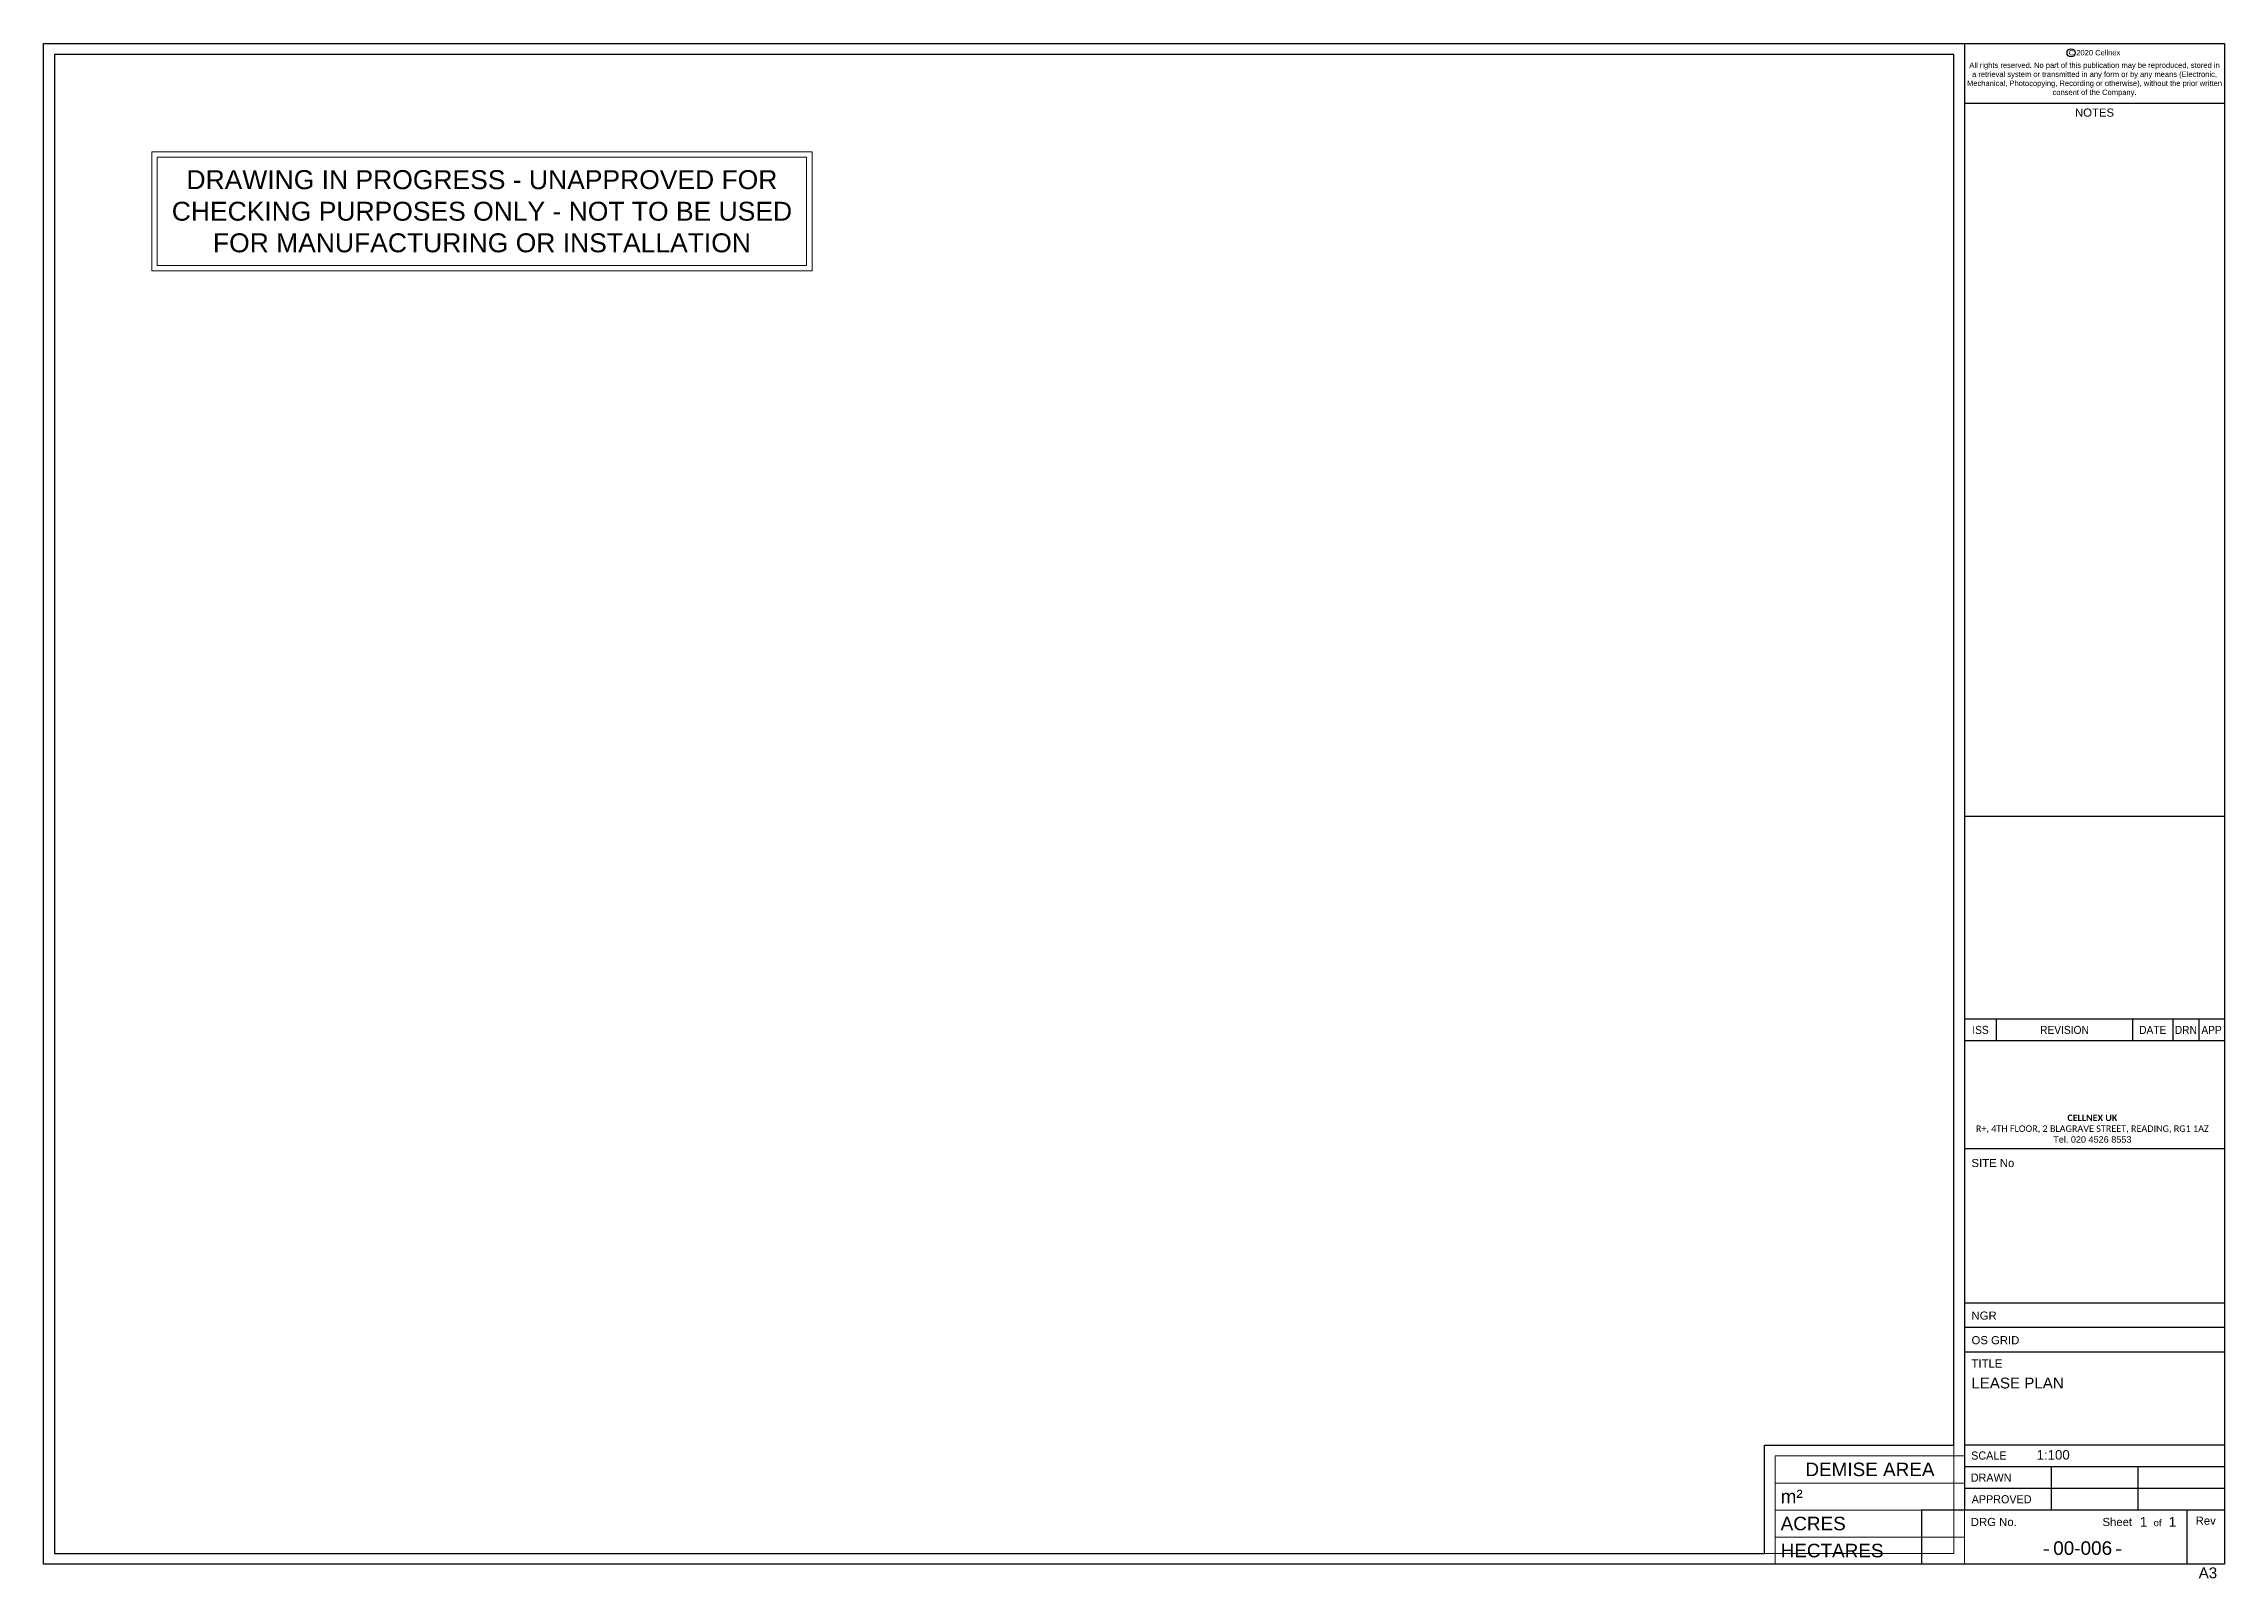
# Paper-space layout '00-006 LEASE PLAN' of a CAD drawing. Header units: millimetres. Extents: x 0 to 403, y -3 to 281.
import ezdxf
from ezdxf.enums import TextEntityAlignment as Align

# ---------------------------------------------------------------- set-up
doc = ezdxf.new("R2010")
doc.units = ezdxf.units.MM
doc.header["$LTSCALE"] = 30
doc.layers.add('BORDER', color=7, linetype='Continuous', lineweight=25)
doc.layers.add('TEXT AND DIMENSIONS', color=7, linetype='Continuous', lineweight=13)
doc.layers.add('VIEWPORTS', color=7, linetype='Continuous', plot=False)
doc.styles.add('textstyle3', font='arial.ttf')
doc.styles.add('textstyle4', font='arial.ttf', dxfattribs={"width": 0.9})
doc.styles.add('textstyle5', font='arial.ttf', dxfattribs={"width": 0.95})

# ---------------------------------------------------------------- blocks, each defined once
blk = doc.blocks.new('DRAWING IN PROGRESS - UNAPPROVED')
at = {"layer": 'TEXT AND DIMENSIONS'}
for points in [[(-61, -11), (61, -11), (61, 11), (-61, 11)], [(-60, -10), (60, -10), (60, 10), (-60, 10)]]:
    blk.add_lwpolyline(points, close=True, dxfattribs=at)
at = {"layer": 'TEXT AND DIMENSIONS', "insert": (0, 0), "char_height": 3.5, "width": 114.6271, "attachment_point": 5, "style": 'textstyle3'}
blk.add_mtext('DRAWING IN PROGRESS - UNAPPROVED FOR CHECKING PURPOSES ONLY - NOT TO BE USED FOR MANUFACTURING OR INSTALLATION', dxfattribs=at)
blk = doc.blocks.new('CELLNEX A3MAS')
at = {"layer": 'BORDER'}
for p, q in [((0, 281), (403, 281)), ((0, 0), (0, 281)), ((355, 281), (355, 10)), ((403, 281), (403, 0)), ((355, 270), (403, 270)), ((355, 138.24), (403, 138.24)), ((403, 100.74), (355, 100.74)), ((403, 96.74), (355, 96.74)), ((360.85, 100.74), (360.85, 96.74)), ((386.04, 100.74), (386.04, 96.74)), ((393.5, 100.74), (393.5, 96.74)), ((398.25, 100.74), (398.25, 96.74)), ((403, 76.74), (355, 76.74)), ((403, 48.21), (355, 48.21)), ((403, 43.71), (355, 43.71)), ((403, 39.21), (355, 39.21)), ((403, 22), (355, 22)), ((403, 18), (355, 18)), ((371, 18), (371, 10)), ((387, 18), (387, 10)), ((403, 14), (355, 14)), ((403, 10), (347, 10)), ((347, 10), (347, 0)), ((396.05, 10), (396.05, 0)), ((403, 0), (0, 0))]:
    blk.add_line(p, q, dxfattribs=at)
at = {"layer": 'BORDER', "const_width": 0.25}
for points in [[(369.61, 2.64), (370.61, 2.64)], [(382.95, 2.64), (383.95, 2.64)]]:
    blk.add_lwpolyline(points, dxfattribs=at)
at = {"layer": 'BORDER'}
blk.add_circle((374.68, 279.3), 0.764, dxfattribs=at)
at = {"layer": 'BORDER', "style": 'textstyle3'}
blk.add_text('NOTES', height=1.5, dxfattribs=at).set_placement((379, 267.5), align=Align.CENTER)
at = {"layer": 'BORDER'}
for s, style, width, p in [('ISS', 'textstyle4', 0.9, (357.93, 98.73)), ('REVISION', 'textstyle4', 0.9, (373.45, 98.73)), ('DATE', 'textstyle4', 0.9, (389.77, 98.73)), ('DRN', 'textstyle4', 0.9, (395.88, 98.73)), ('APP', 'textstyle4', 0.9, (400.63, 98.73)), ('DRAWN', 'textstyle5', 0.95, (359.9, 16)), ('APPROVED', 'textstyle5', 0.95, (361.83, 12))]:
    blk.add_text(s, height=1.5, dxfattribs=dict(at, style=style, width=width)).set_placement(p, align=Align.MIDDLE_CENTER)
at = {"layer": 'BORDER', "style": 'textstyle3'}
for s, p in [('SITE No', (356.27, 73.39)), ('NGR', (356.27, 45.19)), ('OS GRID', (356.27, 40.64)), ('TITLE', (356.27, 36.33)), ('DRG No.', (356.14, 7.05))]:
    blk.add_text(s, height=1.5, dxfattribs=at).set_placement(p)
at = {"layer": 'BORDER', "style": 'textstyle5', "width": 0.95}
blk.add_text('SCALE', height=1.5, dxfattribs=at).set_placement((356.21, 19.33))
at = {"layer": 'BORDER', "style": 'textstyle3'}
for s, height, p in [('Sheet', 1.5, (383.21, 7.83)), ('of', 1.25, (390.65, 7.67)), ('Rev', 1.5, (399.55, 8.03))]:
    blk.add_text(s, height=height, dxfattribs=at).set_placement(p, align=Align.MIDDLE)
for s, insert, char_height, attachment_point in [('C 2020 Cellnex', (379, 279.82), 1, 2), ('A3', (399.96, -1.61), 2, 5)]:
    blk.add_mtext(s, dxfattribs=dict(at, insert=insert, char_height=char_height, attachment_point=attachment_point))
at = {"layer": 'BORDER', "attachment_point": 1, "style": 'textstyle3'}
for s, insert, char_height, width in [('\\pxqc;All rights reserved. No part of this publication may be reproduced, stored in a retrieval system or transmitted in any form or by any means (Electronic, Mechanical, Photocopying, Recording or otherwise), without the prior written consent of the Company.', (355.5, 277.51), 1, 47), ('\\pxsm1,qc;{\\fCalibri|b1|i0|c0|p34;CELLNEX UK\\P\\fCalibri|b0|i0|c0|p34;R+, 4TH FLOOR, 2 BLAGRAVE STREET, READING, RG1 1AZ \\P}Tel. 020 4526 8553', (356.94, 83.09), 1.2, 43.3154)]:
    blk.add_mtext(s, dxfattribs=dict(at, insert=insert, char_height=char_height, width=width))
at = {"layer": 'BORDER', "style": 'textstyle3'}
for tag, p, height in [('TITLE1', (356.24, 32.48), 2), ('TITLE2', (356.24, 28.48), 2), ('TITLE3', (356.24, 24.48), 2), ('SCALE', (368.3, 19.33), 1.75)]:
    blk.add_attdef(tag, p, '', height=height, dxfattribs=at)
for tag, height, p in [('SHTNO', 1.8, (388.07, 7.83)), ('SHTOF', 1.8, (393.4, 7.83)), ('USERIDCATEGORY', 2.5, (376.81, 2.98))]:
    blk.add_attdef(tag, text='', height=height, dxfattribs=at).set_placement(p, align=Align.MIDDLE)

psp = doc.layouts.new('00-006 LEASE PLAN')

# ---------------------------------------------------------------- linework, layer by layer
at = {"layer": 'TEXT AND DIMENSIONS'}
for p, q in [((320, 20), (320, 0)), ((320, 20), (355, 20)), ((320, 15), (355, 15)), ((320, 10), (355, 10)), ((320, 5), (355, 5))]:
    psp.add_line(p, q, dxfattribs=at)
at = {"layer": 'VIEWPORTS'}
psp.add_lwpolyline([(2, 279), (2, 2), (318, 2), (318, 22), (353, 22), (353, 279)], close=True, dxfattribs=at)

# ---------------------------------------------------------------- block references
at = {"layer": 'BORDER'}
psp.add_blockref('CELLNEX A3MAS', (0, 0), dxfattribs=at).add_auto_attribs({'USERIDCATEGORY': '00-006', 'SCALE': '1:100', 'SHTNO': '1', 'SHTOF': '1', 'TITLE1': 'LEASE PLAN'})
at = {"layer": 'TEXT AND DIMENSIONS'}
psp.add_blockref('DRAWING IN PROGRESS - UNAPPROVED', (81, 250), dxfattribs=at)

# ---------------------------------------------------------------- texts
at = {"layer": 'TEXT AND DIMENSIONS', "char_height": 2.5, "style": 'textstyle3'}
for s, insert, attachment_point in [('DEMISE AREA', (337.5, 17.5), 5), ('m²', (321, 12.5), 4), ('ACRES', (321, 7.5), 4), ('HECTARES', (321, 2.5), 4)]:
    psp.add_mtext(s, dxfattribs=dict(at, insert=insert, attachment_point=attachment_point))

# ---------------------------------------------------------------- viewports
at = {"layer": 'VIEWPORTS'}
for center, size, view_center_point, view_height, status in [((177.5, 140.5), (351, 277), (184891.7, -108644.2), 27700, 4), ((379, 38.37), (48, 76.739), (24, -50.12), 76.739, 3)]:
    psp.add_viewport(center=center, size=size, view_center_point=view_center_point, view_height=view_height, status=status, dxfattribs=at)
psp.add_viewport(center=(379, 117.49), size=(48, 41.5), view_center_point=(24, 16.7), view_height=41.5, dxfattribs=at)

doc.saveas('drawing.dxf')
